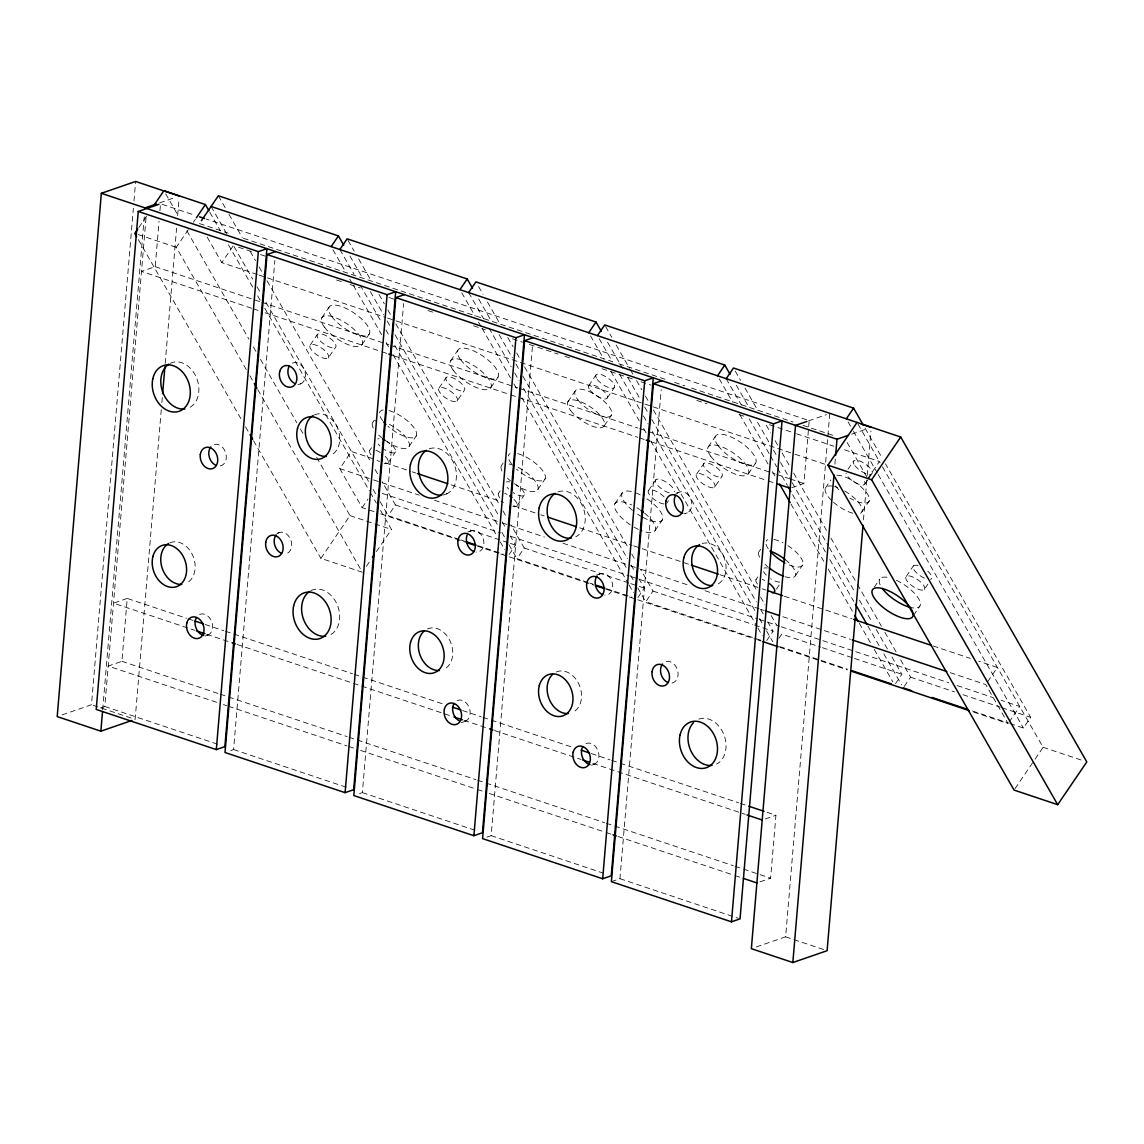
<?xml version="1.0" encoding="UTF-8"?>
<svg xmlns="http://www.w3.org/2000/svg" width="1144" height="1144" viewBox="0 0 1144 1144"><rect width="100%" height="100%" fill="white"/><g stroke="black" fill="none" stroke-linecap="round" stroke-linejoin="round"><path stroke-width="0.75" stroke-dasharray="5 3.75" d="M62.091 714.9L91.477 704.761L133.362 208.165M133.962 201.058L135.621 181.467M102.674 709.838L144.273 216.817M100.515 707.979L104.805 706.491L146.075 217.246M216.602 702.302L108.208 666.065L121.922 661.318L127.227 598.426L186.501 618.232M251.594 308.222L141.513 271.414L155.212 266.681L159.045 221.25M159.931 210.768L160.517 203.775L194.394 215.101M161.275 409.652L135.135 719.361L91.477 704.761M161.876 402.545L162.319 397.197M165.179 363.377L176.591 228.114M177.635 215.658L178.993 199.628M230.73 750.535L233.59 749.549L274.846 260.46M359.516 793.593L362.376 792.606L403.632 303.517M486.872 837.136L491.162 835.649L532.418 346.56M611.382 881.666L619.948 878.706L661.203 389.618M759.945 881.867L770.613 878.192L775.918 815.286L765.751 811.882M791.719 487.744L803.903 483.54L809.208 420.634L206.249 219.062M756.255 946.96L785.628 936.822L829.772 413.542M834.891 464.164L835.492 457.042M863.448 519.962L867.052 477.248M867.209 475.461L870.956 430.959M138.824 227.556L147.848 214.285M246.289 369.555L176.29 247.333L188.331 229.629M193.35 222.265L195.352 219.305M257.314 274.488L221.793 262.62L233.433 245.517M321.836 317.775L329.1 307.078M310.238 344.988L317.503 334.305M328.257 357.986A11.14 4.133 34.2 0 0 317.331 345.702A11.14 4.133 34.2 0 0 312.14 350.779A11.14 4.133 34.2 0 0 328.257 357.986L335.535 347.304A11.14 4.133 34.2 0 0 324.61 335.006A11.14 4.133 34.2 0 0 319.419 340.097A11.14 4.133 34.2 0 0 335.535 347.304M361.99 344.659L369.269 333.976M373.974 511.611L362.133 507.65L339.768 468.597L351.408 451.494L375.089 459.402M372.501 422.737L374.331 420.062M369.626 450.421L371.442 447.747M450.622 360.818L457.886 350.135M362.376 572.229L320.892 558.358L349.993 515.601L316.316 456.799M388.245 462.605L395.524 451.909M439.024 388.045L446.303 377.348M362.133 507.65L367.953 499.099M409.094 446.432L416.373 435.735M457.042 401.043A11.14 4.133 34.2 0 0 446.131 388.745A11.14 4.133 34.2 0 0 440.926 393.836A11.14 4.133 34.2 0 0 457.042 401.043L464.321 390.361A11.14 4.133 34.2 0 0 453.396 378.063A11.14 4.133 34.2 0 0 448.205 383.154A11.14 4.133 34.2 0 0 464.321 390.361M459.202 539.396L388.159 515.658L395.424 504.962L382.153 481.767M366.395 566.323L370.399 560.431M376.419 551.58L391.477 529.457L379.951 509.352M490.776 387.716L498.055 377.034M501.286 465.794L503.117 463.12M498.412 493.479L500.228 490.805M567.781 401.944L575.06 391.262M588.645 385.771L595.91 375.075M517.031 505.648L524.309 494.966M537.88 489.475L545.159 478.793M607.264 397.955L614.543 387.258M509.151 554.468L515.515 545.116L510.21 535.835M604.375 425.625L611.654 414.943M587.987 582.453L516.945 558.701L524.209 548.019L510.939 524.824M614.9 503.703L622.164 493.021M648.634 490.376L655.898 479.693M666.652 503.389L668.468 500.714M708.193 446.932L715.472 436.236M655.054 530.601L662.333 519.905M696.596 474.159L703.875 463.463M637.937 597.511L644.301 588.159L638.995 578.893M714.614 487.158A11.14 4.133 34.2 0 0 703.703 474.86A11.14 4.133 34.2 0 0 698.498 479.951A11.14 4.133 34.2 0 0 714.614 487.158L721.893 476.462A11.14 4.133 34.2 0 0 710.967 464.164A11.14 4.133 34.2 0 0 705.776 469.254A11.14 4.133 34.2 0 0 721.893 476.462M760.746 640.211L645.731 601.758L653.009 591.076L640.611 569.426M748.348 473.831L755.626 463.134M758.872 551.909L760.688 549.234M755.984 579.579L757.8 576.905M825.353 488.059L830.816 480.037M848.033 469.212L853.495 461.189M776.418 589.088L779.15 585.084M795.466 575.589L802.731 564.893M867.781 478.578L879.407 461.475L842.213 449.034M864.835 484.055L867.567 480.051M868.482 478.721L872.114 473.373M766.723 640.568L773.087 631.216L767.781 621.95M861.947 511.74L869.226 501.043M779.064 638.137L781.795 634.119L820.691 647.132M874.288 587.144L879.75 579.121M906.205 576.49L913.484 565.794M924.223 589.489A11.14 4.133 34.2 0 0 913.312 577.191A11.14 4.133 34.2 0 0 908.107 582.282A11.14 4.133 34.2 0 0 924.223 589.489L927.856 584.141M913.541 615.372L919.905 606.02M895.509 683.626L901.872 674.274L890.375 654.182M904.218 686.529L910.581 677.177L899.956 658.629M987.687 681.71L997.382 667.452L978.778 661.232M1009.079 722.179L1019.762 706.506L1001.157 700.285M1009.866 723.494L1023.394 728.013L1030.672 717.331L885.456 463.792M1015.043 788.602L1034.104 760.588M1035.105 759.115L1043.128 747.318L880.966 464.192M159.702 202.831L176.019 197.197M298.026 384.713L300.872 383.726M276.977 533.376L279.837 532.389M127.227 598.426L113.513 603.16L194.809 630.33M442.742 495.18L447.032 493.693M467.724 532.031L472.014 530.559M808.565 420.863L826.511 414.657M205.176 636.064L208.036 635.077M675.961 493.278L678.821 492.292M851.679 434.177L866.365 429.1M684.384 513.87L687.229 512.884M596.51 575.089L600.8 573.616M461.318 722.665L465.608 721.178M591.534 765.222L594.394 764.235M765.25 818.961L775.918 815.286M199.428 223.566L228.171 233.176M243.4 238.267L612.04 361.504M618.804 363.763L667.853 380.166M674.617 382.425L684.755 385.814M691.519 388.073L792.978 421.993M803.131 425.396L835.263 436.136M238.51 247.218L253.725 252.309M260.489 254.569L267.253 256.828M336.593 280.008L343.357 282.268M350.121 284.527L360.26 287.916M389.017 297.526L394.079 299.227M427.899 310.524L432.975 312.226M473.559 325.797L480.323 328.056M482.024 328.628L485.399 329.758M512.455 338.796L522.608 342.185M529.372 344.458L536.136 346.718M537.823 347.275L544.587 349.535M546.274 350.107L553.038 352.366M554.74 352.938L558.115 354.068M564.879 356.327L569.955 358.015M602.087 368.754L608.851 371.028M610.538 371.586L617.302 373.845M618.99 374.417L625.754 376.676M627.455 377.234L634.219 379.508M640.983 381.767L651.122 385.156M696.782 400.414L706.92 403.818M739.053 414.557L745.816 416.816M769.497 424.724L794.865 433.204M796.553 433.776L833.761 446.217M138.124 234.563L176.29 247.333M259.002 275.06L265.765 277.32M267.453 277.892L385.828 317.46M387.516 318.032L394.28 320.291M395.981 320.849L793.364 453.71M795.066 454.268L827.183 465.007M155.212 266.681L260.231 301.787M261.919 302.345L388.946 344.816M390.647 345.388L517.674 387.845M519.362 388.417L637.923 428.056M639.61 428.614L646.389 430.888M648.09 431.445L775.117 473.916M776.805 474.488L788.659 478.449M790.361 479.007L803.903 483.54M253.296 308.78L258.372 310.482M265.151 312.741L380.323 351.251M382.01 351.823L387.101 353.51M393.865 355.784L509.037 394.28M510.739 394.852L517.517 397.111M519.204 397.683L637.766 437.323M639.453 437.88L644.544 439.582M651.308 441.841L766.494 480.351M768.182 480.923L774.96 483.183M385.228 462.805L410.596 471.285M412.283 471.843L415.672 472.972M451.179 484.841L503.603 502.373M513.742 505.762L539.11 514.242M540.812 514.814L544.187 515.944M579.693 527.813L632.117 545.345M633.819 545.903L640.583 548.162M642.27 548.734L689.617 564.564M720.048 574.731L760.646 588.302M762.333 588.874L765.708 590.004M784.312 596.224L851.951 618.832M933.132 645.96L970.326 658.401M339.768 468.597L371.9 479.336M373.587 479.908L380.351 482.167M382.039 482.725L419.247 495.166M434.463 500.257L500.414 522.308M502.116 522.865L508.88 525.125M510.567 525.697L544.387 537.008M562.991 543.228L628.943 565.265M630.63 565.837L639.081 568.668M640.769 569.226L689.818 585.628M705.033 590.704L759.144 608.794M760.846 609.366L764.221 610.496M782.825 616.716L850.464 639.324M950.235 672.686L985.742 684.555L1008.121 723.609L972.6 711.74M382.239 493.379L500.6 532.947M510.753 536.336L629.128 575.918M630.816 576.476L637.58 578.735M639.267 579.307L757.643 618.875M759.33 619.447L766.094 621.707M767.796 622.264L779.622 626.226M781.323 626.798L854.039 651.108M855.726 651.665L948.734 682.768M957.185 685.585L992.692 697.454M395.424 504.962L508.751 542.842M510.438 543.414L515.515 545.116M524.209 548.019L629.086 583.068M630.773 583.64L637.537 585.9M639.239 586.472L644.301 588.159M653.009 591.076L752.795 624.438M754.482 624.996L773.087 631.216M822.379 647.69L852.823 657.871M854.525 658.443L901.872 674.274M910.581 677.177L954.554 691.877M963.005 694.708L1000.214 707.149M1001.915 707.721L1030.672 717.331M460.889 539.968L464.264 541.098M477.806 545.616L503.174 554.111M589.675 583.025L593.05 584.155M606.592 588.674L631.96 597.154M779.593 646.517L847.246 669.126M972.643 711.053L1008.164 722.922M380.738 513.87L465.293 542.142M477.134 546.103L499.113 553.439M500.8 554.011L507.564 556.27M509.266 556.842L593.808 585.099M605.648 589.06L627.627 596.41M629.329 596.982L636.093 599.241M637.78 599.799L756.155 639.382M757.843 639.939L761.218 641.069M779.822 647.289L847.461 669.898M349.993 515.601L373.216 523.366M374.874 523.923L391.477 529.457M1043.128 747.318L1081.766 760.231M188.202 618.804L193.279 620.506M205.133 624.467L223.766 630.702M225.468 631.259L232.232 633.533M233.934 634.091L352.495 673.73M354.182 674.288L360.961 676.562M362.648 677.119L443.943 704.304M462.576 710.538L481.209 716.759M482.911 717.331L489.675 719.59M491.377 720.162L572.672 747.332M591.305 753.567L609.938 759.788M611.625 760.36L618.404 762.619M620.091 763.191L738.652 802.831M740.354 803.388L747.132 805.662M206.678 634.305L230.387 642.227M237.151 644.487L452.266 716.401M464.121 720.362L487.83 728.285M494.608 730.558L580.98 759.43M592.835 763.391L745.273 814.356M121.922 661.318L218.461 693.593M220.148 694.165L226.927 696.424M228.628 696.996L347.175 736.636M348.877 737.194L355.655 739.467M357.343 740.025L475.904 779.665M477.591 780.237L484.37 782.496M486.071 783.068L604.633 822.693M606.32 823.265L613.098 825.525M614.786 826.097L733.347 865.736M735.049 866.294L741.812 868.568M743.514 869.125L770.613 878.192M223.38 704.561L226.769 705.691M228.457 706.263L347.018 745.902M348.72 746.46L353.796 748.162M360.575 750.421L475.747 788.931M477.434 789.489L482.525 791.19M489.289 793.464L604.475 831.96M606.163 832.532L611.239 834.233M618.017 836.493L733.19 874.988M734.891 875.56L739.968 877.262M104.805 706.491L219.82 744.944M233.59 749.549L348.605 788.001M362.376 792.606L477.391 831.059M491.162 835.649L606.177 874.102M619.948 878.706L738.338 918.289M785.628 936.822L792.263 939.038M793.922 939.596L823.794 949.577M865.093 428.228L881.91 457.614M857.928 423.966L880.079 462.648M848.076 421.921L852.494 429.643M853.381 431.202L877.291 472.93M878.177 474.488L1023.394 728.013M847.132 442.528L866.909 477.077M735.263 371.085L740.568 380.351M745.001 388.088L757.399 409.738M766.251 425.196L770.67 432.918M775.103 440.654L777.763 445.288M782.181 453.024L789.274 465.379M793.693 473.115L826.454 530.316M830.887 538.052L856.57 582.882M857.457 584.427L881.352 626.168M884.898 632.346L896.41 652.452M736.307 385.185L748.691 406.821M757.557 422.279L769.068 442.385M773.487 450.107L776.147 454.754M780.58 462.476L791.205 481.023M792.077 482.582L828.385 545.96M829.271 547.504L854.954 592.335M859.373 600.071L871.771 621.707M876.204 629.443L889.489 652.623M726.211 378.678L741.269 404.962M749.234 418.876L769.597 454.44M770.484 455.984L776.69 466.795M777.562 468.339L787.315 485.356M792.62 494.623L825.382 551.823M829.815 559.559L853.724 601.301M867.881 626.04L879.393 646.131M883.826 653.853L901.529 684.784M719.29 378.864L732.575 402.059M739.653 414.428L767.981 463.892M772.414 471.628L775.074 476.262M791.004 504.089L823.766 561.289M828.199 569.011L853.882 613.856M859.187 623.122L870.698 643.228M874.245 649.406L892.835 681.867M605.591 326.483L611.783 337.308M616.216 345.03L629.486 368.225M630.373 369.769L633.032 374.403M636.579 380.594L641.884 389.861M645.431 396.053L648.977 402.23M653.396 409.967L756.112 589.289M760.545 597.025L764.964 604.747M771.17 615.572L776.476 624.853M607.507 342.127L622.565 368.411M627.884 377.677L640.283 399.327M644.701 407.049L647.361 411.697M651.78 419.419L756.27 601.844M760.703 609.58L763.348 614.214M599.199 338.724L612.483 361.904M619.562 374.274L639.925 409.838M643.471 416.016L647.89 423.752M652.323 431.474L755.04 610.81M759.459 618.532L762.119 623.18M766.551 630.902L772.743 641.727M590.504 335.807L603.775 359.002M610.867 371.371L639.196 420.835M643.629 428.571L646.288 433.204M650.707 440.94L756.971 626.454M757.843 627.999L762.276 635.721M478.564 286.515L482.997 294.251M487.43 301.973L499.828 323.623M507.793 337.537L513.098 346.818M516.645 352.995L520.191 359.173M524.61 366.909L628.213 547.79M631.745 553.968L635.292 560.16M478.721 299.07L491.119 320.72M499.099 334.634L512.369 357.815M515.915 364.007L519.462 370.184M522.994 376.362L627.484 558.787M631.03 564.979L634.562 571.156M468.64 292.578L483.697 318.847M489.003 328.128L511.139 366.781M514.686 372.958L519.104 380.695M523.537 388.417L626.254 567.753M630.673 575.475L633.333 580.122M637.766 587.844L645.731 601.758M461.718 292.75L474.989 315.944M478.535 322.136L481.195 326.769M482.082 328.314L510.41 377.777M513.956 383.969L517.503 390.147M521.921 397.883L628.17 583.397M629.057 584.942L633.49 592.678M348.019 240.369L354.211 251.194M358.644 258.93L371.028 280.566M379.007 294.48L384.312 303.761M387.859 309.938L391.405 316.13M395.824 323.852L499.427 504.733M502.96 510.91L506.506 517.102M349.935 256.013L362.333 277.663M370.313 291.577L383.583 314.757M387.13 320.949L390.676 327.127M395.095 334.863L498.698 515.729M502.23 521.921L505.777 528.099M339.854 249.521L354.025 274.26M360.217 285.07L381.467 322.179M385.9 329.901L389.432 336.093M394.752 345.374L497.468 524.696M501.887 532.432L504.547 537.065M508.98 544.787L516.945 558.701M332.933 249.707L345.316 271.342M349.749 279.079L352.409 283.712M353.296 285.256L381.624 334.734M386.057 342.456L388.717 347.09M393.136 354.826L496.739 535.707M500.271 541.884L504.704 549.62M218.347 195.767L225.425 208.137M228.972 214.328L242.242 237.509M250.221 251.423L255.527 260.703M259.073 266.881L263.492 274.617M267.038 280.795L370.642 461.675M375.06 469.412L377.72 474.045M211.068 206.463L226.555 233.505M234.091 246.661L252.681 279.122M257.114 286.858L260.646 293.036M265.966 302.316L368.683 481.638M373.101 489.375L375.761 494.008M380.18 501.744L388.159 515.658M209.824 212.298L220.449 230.859M228.428 244.787L253.239 288.116M257.672 295.853L260.332 300.486M264.764 308.222L369.326 490.79M370.213 492.335L376.405 503.16M207.178 237.094L221.793 262.62M165.68 193.794L178.078 215.444M186.944 230.916L248.977 339.225M253.396 346.961L256.056 351.594M260.489 359.33L296.825 422.765M300.372 428.957L303.031 433.59M249.835 375.732L253.382 381.924M257.815 389.661L361.49 570.684M138.352 239.654L242.028 420.663M245.574 426.855L249.12 433.033M253.553 440.769L320.892 558.358M663.949 503.975A11.14 4.133 34.2 0 1 650.536 496.167A11.14 4.133 34.2 0 1 651.336 489.789A11.14 4.133 34.2 0 1 664.75 497.583M644.658 513.227A24.167 8.952 34.2 0 1 655.483 529.486A24.167 8.952 34.2 0 1 640.997 530.516M638.366 529.386A24.167 8.952 34.2 0 1 631.645 525.682M630.33 524.824A24.167 8.952 34.2 0 1 614.371 505.462A24.167 8.952 34.2 0 1 631.588 504.919M636.951 507.793A24.167 8.952 34.2 0 1 639.625 509.48M669.168 492.864A11.14 4.133 34.2 0 1 655.812 482.553A11.14 4.133 34.2 0 1 663.82 480.78A11.14 4.133 34.2 0 1 674.388 491.706M646.889 498.798A24.167 8.952 34.2 0 1 662.762 518.79A24.167 8.952 34.2 0 1 642.957 517.36M641.612 516.616A24.167 8.952 34.2 0 1 637.608 514.142M632.575 510.396A24.167 8.952 34.2 0 1 631.331 491.534M636.236 493.093A24.167 8.952 34.2 0 1 640.197 494.88M518.16 467.381A21.836 8.094 34.2 0 1 538.181 488.402A21.836 8.094 34.2 0 1 516.173 485.07M510.467 480.88A21.836 8.094 34.2 0 1 507.478 478.163M502.03 471.099A21.836 8.094 34.2 0 1 502.802 464.278M509.066 464.006A21.836 8.094 34.2 0 1 513.399 465.279M513.985 499.385A11.14 4.133 34.2 0 1 512.984 506.506M499.814 497.883A11.14 4.133 34.2 0 1 500.586 492.435M504.676 493.307A11.14 4.133 34.2 0 1 507.107 494.394M514.385 483.712A11.14 4.133 34.2 0 1 524.467 494.422A11.14 4.133 34.2 0 1 513.127 492.592M508.722 489.046A11.14 4.133 34.2 0 1 507.092 487.201M506.477 482.024A11.14 4.133 34.2 0 1 509.723 481.939M517.717 453.639A21.836 8.094 34.2 0 1 541.412 469.054A21.836 8.094 34.2 0 1 540.64 480.923A21.836 8.094 34.2 0 1 516.702 469.283M511.511 463.835A21.836 8.094 34.2 0 1 510.081 453.582M389.375 424.338A21.836 8.094 34.2 0 1 409.395 445.359A21.836 8.094 34.2 0 1 387.387 442.013M381.681 437.823A21.836 8.094 34.2 0 1 378.693 435.106M373.244 428.042A21.836 8.094 34.2 0 1 376.662 420.606M385.199 456.342A11.14 4.133 34.2 0 1 384.198 463.449M379.536 461.675A11.14 4.133 34.2 0 1 377.062 460.231M371.028 454.826A11.14 4.133 34.2 0 1 371.8 449.377M375.89 450.25A11.14 4.133 34.2 0 1 380.795 452.795M385.599 440.654A11.14 4.133 34.2 0 1 395.681 451.365A11.14 4.133 34.2 0 1 384.341 449.535M379.937 445.988A11.14 4.133 34.2 0 1 378.307 444.144M377.692 438.981A11.14 4.133 34.2 0 1 379.079 438.681M388.931 410.582A21.836 8.094 34.2 0 1 412.627 426.011A21.836 8.094 34.2 0 1 411.854 437.88A21.836 8.094 34.2 0 1 387.916 426.226M382.725 420.777A21.836 8.094 34.2 0 1 383.941 409.924M785.199 559.63A21.836 8.094 34.2 0 1 795.781 574.116A21.836 8.094 34.2 0 1 784.856 576.633M768.039 566.981A21.836 8.094 34.2 0 1 765.05 564.264M759.602 557.214A21.836 8.094 34.2 0 1 760.374 550.378M757.385 583.998A11.14 4.133 34.2 0 1 758.157 578.535M762.247 579.407A11.14 4.133 34.2 0 1 764.678 580.508M779.693 582.11A11.14 4.133 34.2 0 1 770.699 578.707M766.294 575.16A11.14 4.133 34.2 0 1 763.563 571.571M764.049 568.139A11.14 4.133 34.2 0 1 767.295 568.053M787.859 545.616A21.836 8.094 34.2 0 1 803.016 563.82A21.836 8.094 34.2 0 1 785.871 563.306M768.225 548.762A21.836 8.094 34.2 0 1 765.879 543.543M766.137 541.212A21.836 8.094 34.2 0 1 767.653 539.696M773.916 539.425A21.836 8.094 34.2 0 1 783.011 542.814M852.795 513.213A21.836 8.094 34.2 0 1 833.49 502.245M831.545 500.414A21.836 8.094 34.2 0 1 833.132 486.272M834.519 486.586A21.836 8.094 34.2 0 1 837.465 487.53M844.658 490.976A21.836 8.094 34.2 0 1 860.445 513.256M864.521 481.381A11.14 4.133 34.2 0 1 857.371 483.74A11.14 4.133 34.2 0 1 846.045 473.044M836.793 475.232A21.836 8.094 34.2 0 1 868.039 494.923A21.836 8.094 34.2 0 1 849.92 498.126M838.824 489.732A21.836 8.094 34.2 0 1 833.375 482.668M927.712 571.142A11.14 4.133 34.2 0 1 930.415 579.336M924.395 578.092A11.14 4.133 34.2 0 1 913.513 568.926A11.14 4.133 34.2 0 1 918.232 565.622M896.424 580.337A24.167 8.952 34.2 0 1 919.09 599.499A24.167 8.952 34.2 0 1 910.738 607.507M880.108 584.77A24.167 8.952 34.2 0 1 888.902 577.634M314.471 414.843A21.836 16.574 70.9 0 1 337.737 428.471A21.836 16.574 70.9 0 1 330.587 455.383M277.82 533.29A11.14 8.451 70.9 0 1 290.676 539.625A11.14 8.451 70.9 0 1 286.057 553.753M311.025 590.619A24.167 18.347 70.9 0 1 337.094 604.432A24.167 18.347 70.9 0 1 330.287 634.834M292.449 363.134A11.14 8.451 70.9 0 1 304.847 371.285A11.14 8.451 70.9 0 1 298.741 384.284M702.187 543.514A21.836 16.574 70.9 0 1 724.424 558.529A21.836 16.574 70.9 0 1 716.945 584.555M666.194 661.547A11.14 8.451 70.9 0 1 677.849 671.571A11.14 8.451 70.9 0 1 670.184 683.097M698.855 719.133A24.167 18.347 70.9 0 1 723.852 734.562A24.167 18.347 70.9 0 1 716.644 764.006M676.962 493.55A11.14 8.451 70.9 0 1 690.733 499.07A11.14 8.451 70.9 0 1 685.099 513.456M427.47 628.928A21.836 16.574 70.9 0 1 450.736 642.556A21.836 16.574 70.9 0 1 443.586 669.469M469.984 531.459A11.14 8.451 70.9 0 1 483.326 539.167A11.14 8.451 70.9 0 1 476.004 552.094M429.243 448.834A24.167 18.347 70.9 0 1 454.954 466.252A24.167 18.347 70.9 0 1 444.029 494.809M457.185 700.586A11.14 8.451 70.9 0 1 469.583 708.737A11.14 8.451 70.9 0 1 463.463 721.75M556.256 671.986A21.836 16.574 70.9 0 1 579.522 685.613A21.836 16.574 70.9 0 1 572.372 712.526M598.77 574.517A11.14 8.451 70.9 0 1 612.111 582.224A11.14 8.451 70.9 0 1 604.79 595.152M558.029 491.891A24.167 18.347 70.9 0 1 583.04 507.321A24.167 18.347 70.9 0 1 575.818 536.75M585.971 743.643A11.14 8.451 70.9 0 1 598.369 751.794A11.14 8.451 70.9 0 1 592.249 764.793M169.898 542.814A21.836 16.574 70.9 0 1 193.164 556.442A21.836 16.574 70.9 0 1 186.014 583.354M214.428 444.444A11.14 8.451 70.9 0 1 226.097 454.468A11.14 8.451 70.9 0 1 218.418 465.994M170.213 363.363A24.167 18.347 70.9 0 1 196.267 377.177A24.167 18.347 70.9 0 1 189.461 407.593M199.614 614.485A11.14 8.451 70.9 0 1 212.355 624.038A11.14 8.451 70.9 0 1 203.618 635.449M570.727 410.682A21.836 8.094 34.2 0 0 602.874 427.155A21.836 8.094 34.2 0 0 584.655 403.546A21.836 8.094 34.2 0 0 570.727 410.682M590.047 390.19A11.14 4.133 34.2 0 0 606.463 398.713A11.14 4.133 34.2 0 0 597.34 386.701A11.14 4.133 34.2 0 0 590.047 390.19M597.325 379.493A11.14 4.133 34.2 0 0 613.742 388.016A11.14 4.133 34.2 0 0 604.618 376.004A11.14 4.133 34.2 0 0 597.325 379.493M577.992 399.985A21.836 8.094 34.2 0 0 610.138 416.459A21.836 8.094 34.2 0 0 591.92 392.85A21.836 8.094 34.2 0 0 577.992 399.985M453.21 370.184A24.167 8.952 34.2 0 0 488.888 389.246A24.167 8.952 34.2 0 0 469.984 363.377A24.167 8.952 34.2 0 0 453.21 370.184M460.489 359.502A24.167 8.952 34.2 0 0 496.167 378.55A24.167 8.952 34.2 0 0 477.262 352.695A24.167 8.952 34.2 0 0 460.489 359.502M324.424 327.127A24.167 8.952 34.2 0 0 360.103 346.189A24.167 8.952 34.2 0 0 341.198 320.32A24.167 8.952 34.2 0 0 324.424 327.127M331.703 316.445A24.167 8.952 34.2 0 0 367.381 335.507A24.167 8.952 34.2 0 0 348.477 309.638A24.167 8.952 34.2 0 0 331.703 316.445M710.796 456.299A24.167 8.952 34.2 0 0 746.46 475.361A24.167 8.952 34.2 0 0 727.555 449.492A24.167 8.952 34.2 0 0 710.796 456.299M718.06 445.602A24.167 8.952 34.2 0 0 753.739 464.664A24.167 8.952 34.2 0 0 734.834 438.796A24.167 8.952 34.2 0 0 718.06 445.602M854.897 465.608A11.14 4.133 34.2 0 0 871.313 474.131A11.14 4.133 34.2 0 0 862.19 462.119A11.14 4.133 34.2 0 0 854.897 465.608"/><path stroke-width="1.5" d="M179.293 196.067L135.621 181.467L101.344 193.307L57.2 716.587L100.872 731.188L131.875 720.477M138.252 211.468L96.225 709.452L216.316 749.592L224.882 746.646L266.909 248.663L258.329 251.623L138.252 211.468L159.002 204.304M100.872 731.188L102.517 711.611M162.62 393.636L164.879 366.938M216.316 749.592L258.329 251.623M267.038 254.526L225.01 752.509L345.102 792.649L353.668 789.689L395.695 291.706L387.115 294.666L267.038 254.526L275.604 251.566M345.102 792.649L387.115 294.666M395.824 297.583L353.811 795.566L473.888 835.706L482.468 832.746L524.481 334.763L515.915 337.723L395.824 297.583L404.39 294.623M473.888 835.706L515.915 337.723M524.61 340.64L482.596 838.609L602.673 878.764L611.253 875.803L653.267 377.82L644.701 380.78L524.61 340.64L533.176 337.68M602.673 878.764L644.701 380.78M653.396 383.683L611.382 881.666L731.474 921.821L740.039 918.861L782.053 420.878L773.487 423.838L653.396 383.683L661.961 380.723M731.474 921.821L773.487 423.838M806.935 421.435L795.509 425.368L751.351 948.662L792.835 962.533L833.99 474.846M835.635 455.269L836.993 439.239L848.419 435.292M863.005 525.296L827.112 950.693L792.835 962.533M137.823 229.029L134.806 233.462L136.579 236.551M153.868 205.448L163.907 190.69L205.391 204.561L208.937 210.753M196.353 217.832L205.391 204.561M201.373 220.72L218.347 195.767L338.424 235.921L343.743 245.202M331.159 246.603L338.424 235.921M339.854 249.521L347.132 238.824L467.21 278.979L472.529 288.245M459.945 289.661L467.21 278.979M468.64 292.578L475.918 281.882L596.01 322.022L601.315 331.302M372.415 557.486L374.417 554.525M588.731 332.718L596.01 322.022M597.425 335.621L604.704 324.939L724.795 365.079L730.101 374.36M717.517 375.775L724.795 365.079M726.211 378.678L733.49 367.996L853.581 408.136L863.32 425.139M846.303 418.833L853.581 408.136M211.068 206.463L900.714 437.022L1086.8 761.918L1057.699 804.675L1014.042 790.075L827.956 465.179L857.042 422.422M1057.699 804.675L871.614 479.779L900.714 437.022M156.442 203.961L145.016 207.908L101.344 193.307M861.303 424.081L871.256 427.413M199.471 216.802L204.561 218.504M146.818 208.508L836.993 439.239M827.956 465.179L871.614 479.779M388.788 354.082L392.178 355.212M646.231 440.154L649.62 441.284M776.647 483.74L790.204 488.273M417.36 473.544L447.804 483.712M547.576 517.074L576.319 526.683M691.305 565.122L718.361 574.174M767.409 590.561L782.625 595.652M853.653 619.39L931.43 645.402M765.908 611.068L779.436 615.586M852.151 639.896L946.86 671.557M465.966 541.67L476.104 545.059M596.439 585.285L604.89 588.116M852.323 670.827L891.219 683.826M903.302 687.873L911.754 690.704M932.06 697.482L967.581 709.351M466.981 542.699L475.432 545.531M595.509 585.671L603.961 588.502M762.919 641.641L778.134 646.732M850.85 671.027L969.225 710.61M194.98 621.063L203.446 623.895M452.423 707.135L460.889 709.966M581.138 750.164L589.603 752.995M748.819 806.22L764.063 811.325M196.511 630.902L204.976 633.733M232.075 642.785L235.464 643.929M453.953 716.973L462.419 719.805M489.518 728.857L492.907 729.986M582.682 760.002L589.446 762.261M746.961 814.928L762.204 820.019M612.941 834.791L616.33 835.921M743.357 878.392L756.899 882.925M788.187 486.901L790.847 491.534M855.483 604.389L866.995 624.481M779.493 483.983L790.118 502.545M854.754 615.4L858.3 621.578M254.268 383.469L256.928 388.116M250.007 434.591L252.667 439.224M640.912 510.381A24.167 8.952 34.2 0 1 643.457 512.255M509.581 495.852A11.14 4.133 34.2 0 1 511.926 497.554M385.027 440.411A21.836 8.094 34.2 0 1 382.768 438.695M385.971 424.41A21.836 8.094 34.2 0 1 383.698 421.979M783.354 576.104A21.836 8.094 34.2 0 1 769.125 567.867M770.984 551.379A21.836 8.094 34.2 0 1 785.199 559.63M769.497 583.654A11.14 4.133 34.2 0 1 772.429 592.807M784.655 562.662A21.836 8.094 34.2 0 1 770.055 551.136M910.91 608.637A24.167 8.952 34.2 0 1 892.063 613.499A24.167 8.952 34.2 0 1 874.645 588.188A24.167 8.952 34.2 0 1 910.023 607.35M910.738 607.507A24.167 8.952 34.2 0 1 882.339 588.488M326.383 456.413A21.836 16.574 70.9 0 1 306.678 439.968A21.836 16.574 70.9 0 1 313.184 415.501M281.538 553.367A11.14 8.451 70.9 0 1 276.147 534.863M325.697 636.236A24.167 18.347 70.9 0 1 303.432 619.061A24.167 18.347 70.9 0 1 309.638 591.419M294.194 383.197A11.14 8.451 70.9 0 1 289.175 366.266M712.741 585.585A21.836 16.574 70.9 0 1 693.035 569.126A21.836 16.574 70.9 0 1 699.542 544.658M667.896 682.525A11.14 8.451 70.9 0 1 662.505 664.02M712.054 765.393A24.167 18.347 70.9 0 1 690.576 750.192A24.167 18.347 70.9 0 1 693.464 722.679M682.825 513.27A11.14 8.451 70.9 0 1 675.532 495.438M439.382 670.498A21.836 16.574 70.9 0 1 420.334 655.841A21.836 16.574 70.9 0 1 423.809 631.331M473.702 551.522A11.14 8.451 70.9 0 1 467.109 535.149M440.84 495.209A24.167 18.347 70.9 0 1 419.848 476.934A24.167 18.347 70.9 0 1 426.383 450.278M458.93 720.663A11.14 8.451 70.9 0 1 453.896 703.732M568.168 713.556A21.836 16.574 70.9 0 1 549.12 698.898A21.836 16.574 70.9 0 1 552.595 674.388M602.488 594.58A11.14 8.451 70.9 0 1 597.111 576.076M571.242 538.152A24.167 18.347 70.9 0 1 548.977 520.978A24.167 18.347 70.9 0 1 555.169 493.336M589.975 764.621A11.14 8.451 70.9 0 1 582.682 746.789M181.81 584.384A21.836 16.574 70.9 0 1 162.105 567.939A21.836 16.574 70.9 0 1 168.611 543.471M216.13 465.422A11.14 8.451 70.9 0 1 210.753 446.918M184.87 408.98A24.167 18.347 70.9 0 1 162.62 391.82A24.167 18.347 70.9 0 1 168.811 364.178M203.618 635.449A11.14 8.451 70.9 0 1 196.325 617.617M279.679 371.6A11.14 8.451 70.9 0 0 290.176 387.244A11.14 8.451 70.9 0 0 294.451 370.327A11.14 8.451 70.9 0 0 279.679 371.6M297.512 428.442A21.836 16.574 70.9 0 0 317.817 459.373A21.836 16.574 70.9 0 0 326.555 426.412A21.836 16.574 70.9 0 0 297.512 428.442M265.708 542.485A11.14 8.451 70.9 0 0 277.492 556.713A11.14 8.451 70.9 0 0 279.923 538.895A11.14 8.451 70.9 0 0 265.708 542.485M293.65 605.92A24.167 18.347 70.9 0 0 317.131 639.196A24.167 18.347 70.9 0 0 325.468 601.944A24.167 18.347 70.9 0 0 293.65 605.92M666.037 500.757A11.14 8.451 70.9 0 0 676.533 516.416A11.14 8.451 70.9 0 0 680.809 499.485A11.14 8.451 70.9 0 0 666.037 500.757M683.869 557.6A21.836 16.574 70.9 0 0 704.175 588.545A21.836 16.574 70.9 0 0 712.927 555.569A21.836 16.574 70.9 0 0 683.869 557.6M652.066 671.642A11.14 8.451 70.9 0 0 663.849 685.885A11.14 8.451 70.9 0 0 666.294 668.067A11.14 8.451 70.9 0 0 652.066 671.642M680.022 735.077A24.167 18.347 70.9 0 0 703.488 768.353A24.167 18.347 70.9 0 0 711.84 731.102A24.167 18.347 70.9 0 0 680.022 735.077M444.401 709.051A11.14 8.451 70.9 0 0 454.897 724.695A11.14 8.451 70.9 0 0 459.173 707.779A11.14 8.451 70.9 0 0 444.401 709.051M410.51 642.528A21.836 16.574 70.9 0 0 430.816 673.458A21.836 16.574 70.9 0 0 439.568 640.497A21.836 16.574 70.9 0 0 410.51 642.528M457.886 540.654A11.14 8.451 70.9 0 0 469.655 554.883A11.14 8.451 70.9 0 0 472.1 537.065A11.14 8.451 70.9 0 0 457.886 540.654M410.41 464.779A24.167 18.347 70.9 0 0 433.876 498.055A24.167 18.347 70.9 0 0 442.227 460.803A24.167 18.347 70.9 0 0 410.41 464.779M573.187 752.109A11.14 8.451 70.9 0 0 583.683 767.753A11.14 8.451 70.9 0 0 587.959 750.836A11.14 8.451 70.9 0 0 573.187 752.109M539.296 685.571A21.836 16.574 70.9 0 0 559.602 716.516A21.836 16.574 70.9 0 0 568.353 683.54A21.836 16.574 70.9 0 0 539.296 685.571M586.672 583.712A11.14 8.451 70.9 0 0 598.441 597.94A11.14 8.451 70.9 0 0 600.886 580.122A11.14 8.451 70.9 0 0 586.672 583.712M539.196 507.836A24.167 18.347 70.9 0 0 562.662 541.112A24.167 18.347 70.9 0 0 571.013 503.861A24.167 18.347 70.9 0 0 539.196 507.836M186.829 622.951A11.14 8.451 70.9 0 0 197.326 638.595A11.14 8.451 70.9 0 0 201.601 621.664A11.14 8.451 70.9 0 0 186.829 622.951M152.939 556.413A21.836 16.574 70.9 0 0 173.244 587.344A21.836 16.574 70.9 0 0 181.996 554.382A21.836 16.574 70.9 0 0 152.939 556.413M200.314 454.54A11.14 8.451 70.9 0 0 212.083 468.768A11.14 8.451 70.9 0 0 214.529 450.951A11.14 8.451 70.9 0 0 200.314 454.54M152.838 378.678A24.167 18.347 70.9 0 0 176.305 411.94A24.167 18.347 70.9 0 0 184.656 374.703A24.167 18.347 70.9 0 0 152.838 378.678"/></g></svg>
